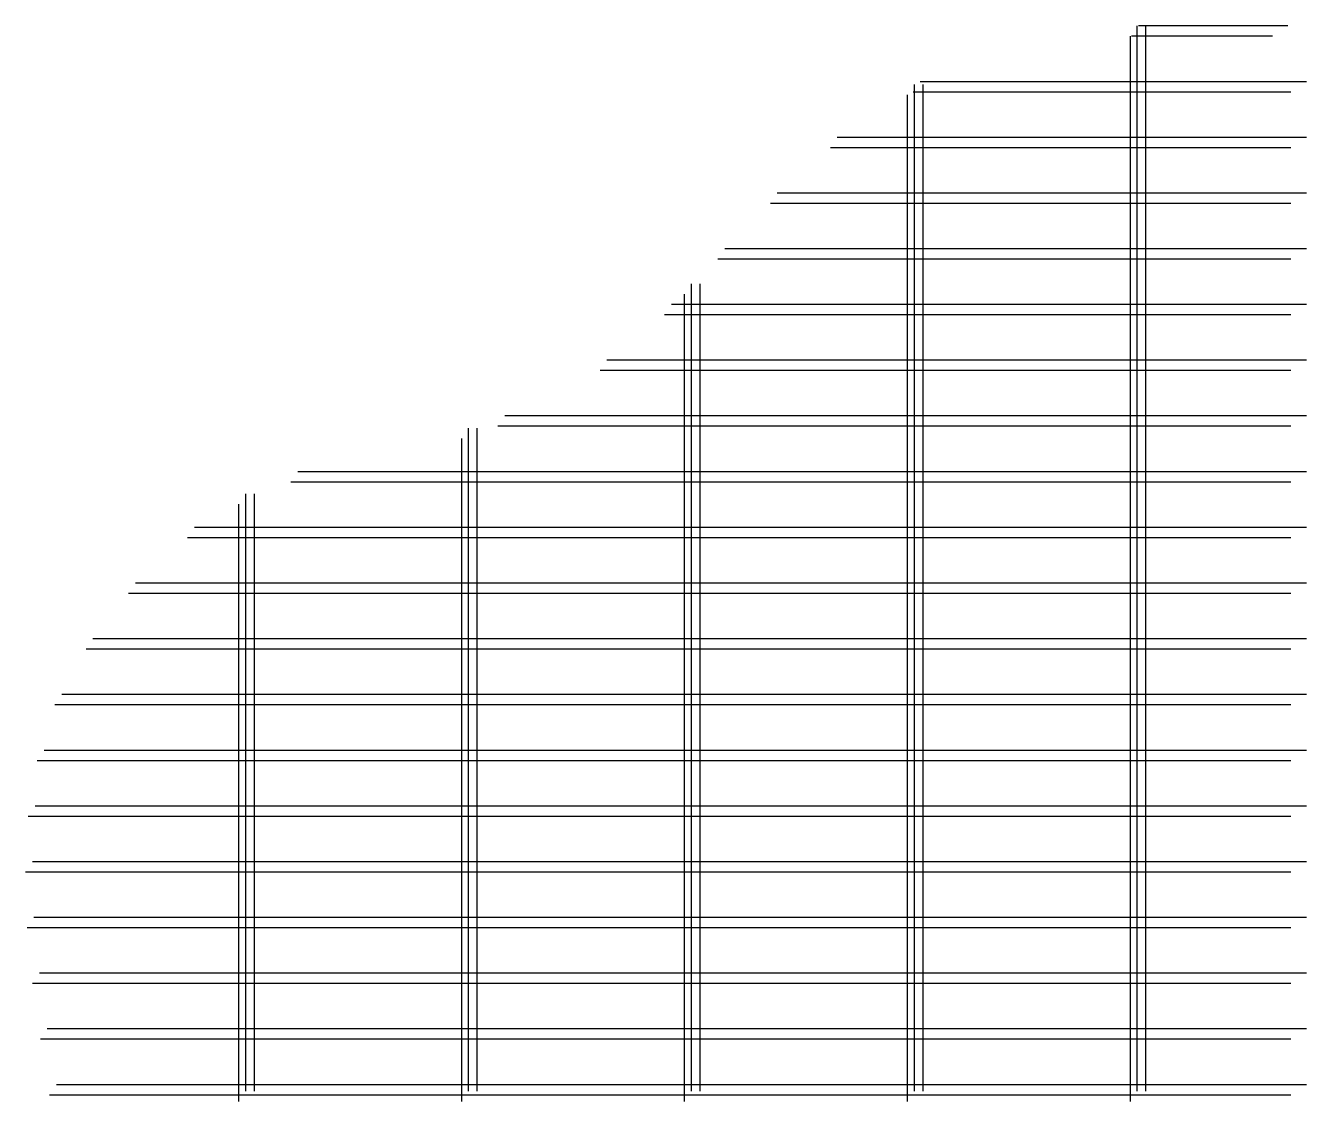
# Paper-space layout 'Layout1' of a CAD drawing. Extents: x -51516 to 7058931, y -29255 to 5150000.
# Drawn here: x 1814795 to 2173931, y 1292104 to 1593750 of the extents above; entities that cross this region are included whole.
import ezdxf

# ---------------------------------------------------------------- set-up
doc = ezdxf.new("R2010")
doc.units = 0
doc.header["$LTSCALE"] = 1000
doc.layers.get('0').update_dxf_attribs({"linetype": 'CONTINUOUS'})

# ---------------------------------------------------------------- blocks, each defined once
blk = doc.blocks.new('*X')
at = {"color": 0}
for p, q in [((21250, 13150), (21250, 15937.3)), ((21253.6, 15937.5), (21500, 15937.5)), ((21500, 15937.5), (21648.4, 15937.5)), ((20625, 13150), (20625, 15772.2)), ((20641.4, 15781.2), (21500, 15781.2)), ((21500, 15781.2), (21700, 15781.2)), ((20409, 15625), (21500, 15625)), ((21500, 15625), (21700, 15625)), ((20240.6, 15468.8), (21500, 15468.8)), ((21500, 15468.8), (21700, 15468.8)), ((20093.4, 15312.5), (21500, 15312.5)), ((21500, 15312.5), (21700, 15312.5)), ((20000, 13150), (20000, 15213.1)), ((19943.9, 15156.2), (21500, 15156.2)), ((21500, 15156.2), (21700, 15156.2)), ((19763, 15000), (21500, 15000)), ((21500, 15000), (21700, 15000)), ((19476.3, 14843.8), (21500, 14843.8)), ((21500, 14843.8), (21700, 14843.8)), ((19375, 13150), (19375, 14808.3)), ((18896.3, 14687.5), (21500, 14687.5)), ((21500, 14687.5), (21700, 14687.5)), ((18750, 13150), (18750, 14624.7)), ((18606.6, 14531.2), (21500, 14531.2)), ((21500, 14531.2), (21700, 14531.2)), ((18441, 14375), (21500, 14375)), ((21500, 14375), (21700, 14375)), ((18321.7, 14218.8), (21500, 14218.8)), ((21500, 14218.8), (21700, 14218.8)), ((18234.4, 14062.5), (21500, 14062.5)), ((21500, 14062.5), (21700, 14062.5)), ((18184.7, 13906.2), (21500, 13906.2)), ((21500, 13906.2), (21700, 13906.2)), ((18159.8, 13750), (21500, 13750)), ((21500, 13750), (21700, 13750)), ((18152.2, 13593.8), (21500, 13593.8)), ((21500, 13593.8), (21700, 13593.8)), ((18156.3, 13437.5), (21500, 13437.5)), ((21500, 13437.5), (21700, 13437.5)), ((18171.5, 13281.2), (21500, 13281.2)), ((21500, 13281.2), (21700, 13281.2)), ((18750, 12950), (18750, 13150)), ((19375, 12950), (19375, 13150)), ((20000, 12950), (20000, 13150)), ((20625, 12950), (20625, 13150)), ((21250, 12950), (21250, 13150)), ((18193.5, 13125), (21700, 13125)), ((18219.2, 12968.8), (21700, 12968.8))]:
    blk.add_line(p, q, dxfattribs=at)

psp = doc.layouts.get("Layout1")

# ---------------------------------------------------------------- block references
at = {"color": 0, "xscale": 100, "yscale": 100, "zscale": 100}
for p in [(-425, -2896), (1502, 0), (1502, 0), (3931, 0)]:
    psp.add_blockref('*X', p, dxfattribs=at)

doc.saveas('drawing.dxf')
